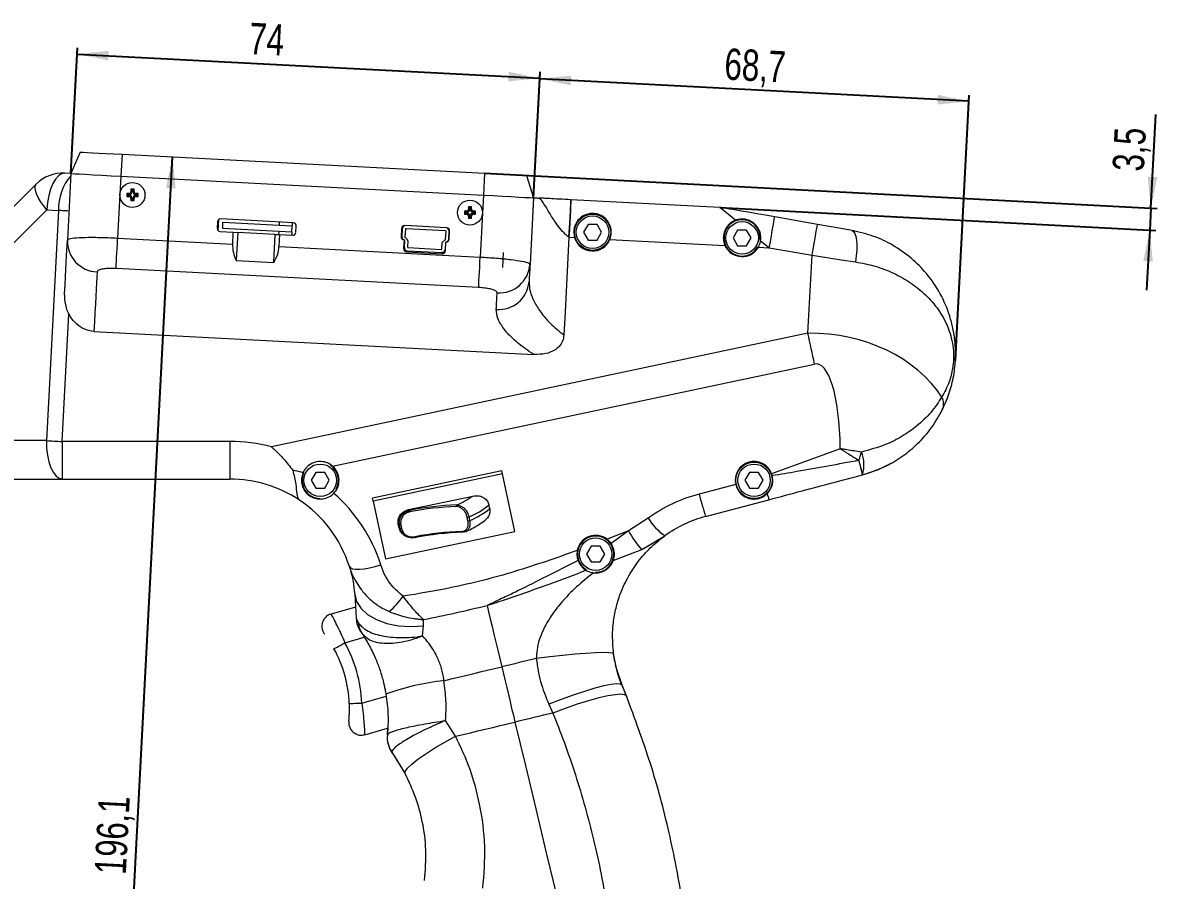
# Model space of a CAD drawing. Header units: millimetres. Extents: x 19 to 674, y 27 to 673.
# Drawn here: x 160.2 to 341.5, y 536.5 to 673.5 of the extents above; entities that cross this region are included whole.
import ezdxf

# ---------------------------------------------------------------- set-up
doc = ezdxf.new("R2010")
doc.units = ezdxf.units.MM
doc.layers.add('FORMAT', color=7, linetype='Continuous')
doc.styles.add('SLDTEXTSTYLE0', font='TXT', dxfattribs={"width": 0.75})
doc.dimstyles.new('SLDDIMSTYLE0', dxfattribs={"dimtxt": 5, "dimasz": 5, "dimexe": 0, "dimexo": 0.0625, "dimgap": 1.25, "dimtad": 2, "dimdec": 1, "dimrnd": 1e-09, "dimzin": 12, "dimdsep": 46, "dimtxsty": 'SLDTEXTSTYLE0', "dimsah": 1, "dimcen": 0.09, "dimadec": 0, "dimazin": 3, "dimtfac": 1, "dimtdec": 1, "dimtofl": 0, "dimtmove": 0, "dimatfit": 3, "dimfxl": 0, "dimfrac": 2, "dimtolj": 1, "dimtzin": 12, "dimarcsym": 0})
doc.dimstyles.new('SLDDIMSTYLE1', dxfattribs={"dimtxt": 5, "dimasz": 5, "dimexe": 0, "dimexo": 0.0625, "dimgap": 1.25, "dimtad": 2, "dimdec": 1, "dimrnd": 1e-09, "dimzin": 12, "dimdsep": 46, "dimtxsty": 'SLDTEXTSTYLE0', "dimsah": 1, "dimcen": 0.09, "dimadec": 0, "dimazin": 3, "dimtfac": 1, "dimtdec": 1, "dimtmove": 0, "dimatfit": 0, "dimfxl": 0, "dimfrac": 2, "dimtolj": 1, "dimtzin": 12, "dimarcsym": 0})

# ---------------------------------------------------------------- blocks, each defined once
blk = doc.blocks.new('_D')
at = {"layer": 'FORMAT', "transparency": 16777216}
for p, q in [((241.82, 645.51), (242.87, 665.51)), ((311.4, 660.92), (242.82, 664.51)), ((309.4, 622.78), (311.45, 661.91))]:
    blk.add_line(p, q, dxfattribs=at)
for points in [[(242.82, 664.51), (247.77, 663.48), (247.85, 665.02)], [(311.4, 660.92), (306.45, 661.95), (306.37, 660.41)]]:
    blk.add_solid(points, dxfattribs=at)
at = {"layer": 'FORMAT', "transparency": 16777216, "insert": (272.49, 669.41), "char_height": 5, "attachment_point": 1, "rotation": 357, "style": 'SLDTEXTSTYLE0'}
blk.add_mtext('68,7', dxfattribs=at)
blk = doc.blocks.new('_D_1')
at = {"layer": 'FORMAT', "transparency": 16777216}
for p, q in [((173.89, 456.22), (184.15, 652.04)), ((228.7, 453.35), (172.89, 456.27))]:
    blk.add_line(p, q, dxfattribs=at)
for points in [[(184.15, 652.04), (183.12, 647.08), (184.66, 647)], [(173.89, 456.22), (174.92, 461.17), (173.38, 461.25)]]:
    blk.add_solid(points, dxfattribs=at)
at = {"layer": 'FORMAT', "transparency": 16777216, "insert": (171.7, 537.54), "char_height": 5, "attachment_point": 1, "rotation": 87, "style": 'SLDTEXTSTYLE0'}
blk.add_mtext('196,1', dxfattribs=at)
blk = doc.blocks.new('_D_2')
at = {"layer": 'FORMAT', "transparency": 16777216}
for p, q in [((167.92, 649.38), (168.98, 669.48)), ((168.92, 668.48), (242.82, 664.61)), ((241.82, 645.51), (242.88, 665.61))]:
    blk.add_line(p, q, dxfattribs=at)
for points in [[(168.92, 668.48), (173.88, 667.45), (173.96, 668.99)], [(242.82, 664.61), (237.87, 665.64), (237.79, 664.1)]]:
    blk.add_solid(points, dxfattribs=at)
at = {"layer": 'FORMAT', "transparency": 16777216, "insert": (196.55, 673.49), "char_height": 5, "attachment_point": 1, "rotation": 357, "style": 'SLDTEXTSTYLE0'}
blk.add_mtext('74', dxfattribs=at)
blk = doc.blocks.new('_D_6')
at = {"layer": 'FORMAT', "transparency": 16777216}
for p, q in [((340.46, 643.84), (341.24, 658.79)), ((234.02, 649.42), (341.46, 643.79)), ((271.62, 643.95), (341.27, 640.3)), ((340.46, 643.84), (340.28, 640.35)), ((340.28, 640.35), (339.77, 630.75))]:
    blk.add_line(p, q, dxfattribs=at)
for points in [[(340.46, 643.84), (341.49, 648.8), (339.95, 648.88)], [(340.28, 640.35), (339.25, 635.4), (340.78, 635.32)]]:
    blk.add_solid(points, dxfattribs=at)
at = {"layer": 'FORMAT', "transparency": 16777216, "insert": (334.32, 649.9), "char_height": 5, "attachment_point": 1, "rotation": 87, "style": 'SLDTEXTSTYLE0'}
blk.add_mtext('3,5', dxfattribs=at)

msp = doc.modelspace()

# ---------------------------------------------------------------- linework, layer by layer
at = {"color": 7, "linetype": 'Continuous', "lineweight": 15}
for p, q in [((169.38, 652.81), (167.92, 649.38)), ((176.1, 652.46), (175.91, 648.96)), ((176.1, 652.46), (234.02, 649.42)), ((167.92, 649.38), (166.93, 649.43)), ((167.92, 649.38), (167.37, 638.76)), ((175.91, 648.96), (175.76, 646.07)), ((175.91, 648.96), (233.83, 645.93)), ((234.02, 649.42), (233.83, 645.93)), ((240.73, 649.07), (241.82, 645.51)), ((162.37, 647.68), (151.01, 636.33)), ((175.76, 646.07), (175.39, 639.08)), ((177.05, 646.02), (176.86, 646.21)), ((176.86, 646.21), (176.86, 645.71)), ((177.21, 646.21), (176.86, 646.21)), ((177.05, 645.9), (176.86, 645.71)), ((176.86, 645.71), (177.21, 645.71)), ((177.05, 646.02), (177.05, 645.9)), ((177.21, 646.02), (177.05, 646.02)), ((177.05, 645.9), (177.21, 645.9)), ((177.21, 646.02), (177.21, 646.21)), ((177.21, 645.9), (177.21, 645.71)), ((177.7, 646.67), (177.51, 646.86)), ((177.51, 646.86), (177.51, 646.51)), ((178.01, 646.86), (177.51, 646.86)), ((177.7, 646.51), (177.51, 646.51)), ((177.51, 645.41), (177.51, 645.06)), ((177.7, 645.41), (177.51, 645.41)), ((177.7, 646.67), (177.7, 646.51)), ((177.82, 646.67), (177.7, 646.67)), ((177.7, 645.41), (177.7, 645.25)), ((177.82, 646.67), (178.01, 646.86)), ((177.82, 646.51), (177.82, 646.67)), ((177.82, 646.51), (178.01, 646.51)), ((177.82, 645.41), (178.01, 645.41)), ((177.82, 645.25), (177.82, 645.41)), ((178.01, 646.51), (178.01, 646.86)), ((178.01, 645.06), (178.01, 645.41)), ((178.31, 646.02), (178.31, 646.21)), ((178.66, 646.21), (178.31, 646.21)), ((178.47, 646.02), (178.31, 646.02)), ((178.31, 645.9), (178.31, 645.71)), ((178.31, 645.9), (178.47, 645.9)), ((178.31, 645.71), (178.66, 645.71)), ((178.47, 646.02), (178.66, 646.21)), ((178.47, 645.9), (178.47, 646.02)), ((178.47, 645.9), (178.66, 645.71)), ((178.66, 645.71), (178.66, 646.21)), ((233.83, 645.93), (233.68, 643.03)), ((241.82, 645.51), (241.27, 634.89)), ((157.53, 637.03), (164.08, 643.57)), ((164.08, 643.57), (165.94, 643.48)), ((177.7, 645.25), (177.51, 645.06)), ((177.51, 645.06), (178.01, 645.06)), ((177.7, 645.25), (177.82, 645.25)), ((177.82, 645.25), (178.01, 645.06)), ((231.93, 644.04), (231.43, 644.04)), ((231.43, 644.04), (231.43, 643.69)), ((231.63, 643.84), (231.43, 644.04)), ((231.63, 643.69), (231.43, 643.69)), ((231.63, 643.84), (231.63, 643.69)), ((231.74, 643.84), (231.63, 643.84)), ((231.74, 643.84), (231.93, 644.04)), ((231.74, 643.69), (231.74, 643.84)), ((231.74, 643.69), (231.93, 643.69)), ((231.93, 643.69), (231.93, 644.04)), ((271.62, 643.95), (247.81, 645.19)), ((165.94, 643.48), (164.02, 606.71)), ((191.49, 641.97), (191.41, 640.31)), ((203.46, 641.51), (191.88, 642.12)), ((230.98, 643.19), (230.78, 643.39)), ((230.78, 643.39), (230.78, 642.89)), ((231.13, 643.39), (230.78, 643.39)), ((230.98, 643.08), (230.78, 642.89)), ((230.78, 642.89), (231.13, 642.89)), ((230.98, 643.19), (230.98, 643.08)), ((231.13, 643.19), (230.98, 643.19)), ((230.98, 643.08), (231.13, 643.08)), ((231.13, 643.19), (231.13, 643.39)), ((231.13, 643.08), (231.13, 642.89)), ((231.63, 642.59), (231.43, 642.59)), ((231.43, 642.59), (231.43, 642.24)), ((231.63, 642.43), (231.43, 642.24)), ((231.43, 642.24), (231.93, 642.24)), ((231.63, 642.59), (231.63, 642.43)), ((231.63, 642.43), (231.74, 642.43)), ((231.74, 642.59), (231.93, 642.59)), ((231.74, 642.43), (231.74, 642.59)), ((231.74, 642.43), (231.93, 642.24)), ((231.93, 642.24), (231.93, 642.59)), ((232.58, 643.39), (232.23, 643.39)), ((232.23, 643.19), (232.23, 643.39)), ((232.39, 643.19), (232.23, 643.19)), ((232.23, 643.08), (232.23, 642.89)), ((232.23, 643.08), (232.39, 643.08)), ((232.23, 642.89), (232.58, 642.89)), ((232.39, 643.19), (232.58, 643.39)), ((232.39, 643.08), (232.39, 643.19)), ((232.39, 643.08), (232.58, 642.89)), ((232.58, 642.89), (232.58, 643.39)), ((233.68, 643.03), (233.32, 636.04)), ((287.2, 641.25), (280.37, 642.45)), ((191.35, 641.64), (191.3, 640.65)), ((191.77, 640.12), (193.87, 640.01)), ((192.17, 640.59), (192.22, 641.59)), ((201.13, 640.12), (192.17, 640.59)), ((192.22, 641.59), (201.18, 641.12)), ((193.77, 638.11), (193.87, 640.01)), ((193.87, 640.01), (194.57, 639.97)), ((194.57, 639.97), (194.33, 635.53)), ((200.56, 639.66), (194.57, 639.97)), ((201.13, 640.12), (201.11, 639.63)), ((203.21, 640.01), (201.13, 640.12)), ((201.21, 641.63), (201.18, 641.12)), ((201.18, 641.12), (203.26, 641.01)), ((203.21, 640.01), (203.18, 639.52)), ((203.21, 640.01), (203.26, 641.01)), ((203.29, 641.52), (203.26, 641.01)), ((203.88, 639.99), (203.93, 640.99)), ((220.74, 640.61), (220.67, 639.31)), ((220.74, 640.61), (220.86, 640.6)), ((220.86, 640.6), (220.79, 639.3)), ((227.95, 640.73), (221.26, 641.08)), ((221.36, 640.47), (221.29, 639.26)), ((227.88, 640.73), (221.39, 641.07)), ((227.75, 640.24), (221.46, 640.57)), ((227.78, 638.92), (227.85, 640.13)), ((228.28, 638.91), (228.35, 640.21)), ((228.43, 640.2), (228.35, 640.21)), ((228.36, 638.9), (228.43, 640.2)), ((250.54, 641.26), (249.81, 640.01)), ((249.81, 640.01), (250.54, 638.76)), ((251.98, 641.26), (250.54, 641.26)), ((252.7, 640.01), (251.98, 641.26)), ((251.98, 638.76), (252.7, 640.01)), ((274.44, 640.35), (273.71, 639.1)), ((275.88, 640.35), (274.44, 640.35)), ((276.6, 639.1), (275.88, 640.35)), ((175.39, 639.08), (193.77, 638.11)), ((200.33, 635.22), (200.56, 639.66)), ((200.56, 639.66), (201.26, 639.62)), ((201.26, 639.62), (201.16, 637.73)), ((201.26, 639.62), (203.36, 639.51)), ((220.75, 639), (220.78, 639)), ((220.79, 639.3), (220.78, 638.97)), ((221.14, 638.78), (221.07, 637.38)), ((221.2, 637.58), (221.27, 638.78)), ((221.32, 639.19), (221.74, 638.72)), ((221.76, 638.65), (221.71, 637.65)), ((227.2, 637.36), (227.25, 638.36)), ((227.29, 638.43), (227.75, 638.85)), ((227.76, 638.44), (227.7, 637.24)), ((227.76, 637.03), (227.83, 638.43)), ((228.27, 638.65), (228.28, 638.91)), ((247.5, 639.2), (246.87, 627.22)), ((247.5, 639.2), (248.38, 639.16)), ((250.54, 638.76), (251.98, 638.76)), ((254.03, 638.86), (272.41, 637.9)), ((273.71, 639.1), (274.44, 637.85)), ((275.88, 637.85), (276.6, 639.1)), ((201.16, 637.73), (233.32, 636.04)), ((221.15, 637.08), (221.68, 637.05)), ((221.54, 636.86), (227.23, 636.56)), ((221.68, 637.05), (227.17, 636.76)), ((221.8, 637.55), (227.1, 637.27)), ((227.64, 636.74), (227.17, 636.76)), ((236.91, 634.35), (237.03, 636.75)), ((274.44, 637.85), (275.88, 637.85)), ((277.76, 637.62), (279.5, 637.53)), ((279.5, 637.53), (286.33, 636.32)), ((285.68, 623.88), (286.33, 636.32)), ((194.33, 635.48), (194.33, 635.45)), ((200.32, 635.13), (194.33, 635.45)), ((200.32, 635.13), (200.32, 635.17)), ((233.06, 631.17), (175.14, 634.21)), ((246.87, 627.22), (246.68, 623.6)), ((171.61, 624.15), (241.9, 620.47)), ((285.68, 623.88), (199.95, 605.72)), ((209.74, 602.63), (286.72, 618.94)), ((164.02, 606.71), (152.73, 606.71)), ((166.55, 606.57), (166.55, 600.57)), ((193.33, 606.57), (166.55, 606.57)), ((193.33, 606.57), (193.33, 600.57)), ((290.84, 605.42), (279.87, 601.42)), ((236.78, 601.88), (216.13, 597.5)), ((236.88, 601.38), (236.78, 601.88)), ((293.83, 603.56), (293.82, 603.56)), ((155.26, 600.57), (166.55, 600.57)), ((166.55, 600.57), (193.33, 600.57)), ((204.95, 601.61), (205.03, 601.63)), ((207.04, 601.62), (206.31, 600.37)), ((206.31, 600.37), (207.04, 599.12)), ((208.48, 601.62), (207.04, 601.62)), ((209.2, 600.37), (208.48, 601.62)), ((208.48, 599.12), (209.2, 600.37)), ((236.88, 601.38), (216.24, 597.01)), ((238.83, 592.2), (236.88, 601.38)), ((276.34, 601.62), (275.61, 600.37)), ((275.61, 600.37), (276.34, 599.12)), ((277.78, 601.62), (276.34, 601.62)), ((278.5, 600.37), (277.78, 601.62)), ((277.78, 599.12), (278.5, 600.37)), ((279.97, 601.11), (279.87, 601.42)), ((294.4, 601.25), (294.41, 601.25)), ((207.04, 599.12), (208.48, 599.12)), ((274.13, 599.72), (268.29, 598.17)), ((276.34, 599.12), (277.78, 599.12)), ((216.24, 597.01), (216.13, 597.5)), ((216.24, 597.01), (218.18, 587.83)), ((221.84, 595.68), (232.13, 597.85)), ((234.83, 595.86), (234.71, 596.42)), ((269.32, 594.57), (279.45, 597.27)), ((220.35, 592.79), (220.23, 593.36)), ((220.54, 592.66), (220.42, 593.23)), ((220.63, 593.24), (220.75, 592.67)), ((231.36, 593.89), (231.24, 594.46)), ((231.5, 594.51), (231.62, 593.94)), ((260.17, 594.34), (256.99, 592.28)), ((218.18, 587.83), (238.83, 592.2)), ((221.04, 591.7), (221.45, 591.45)), ((256.99, 592.28), (253.6, 590.94)), ((256.99, 592.28), (254.23, 590.27)), ((259.11, 589.3), (262.82, 591.51)), ((251.04, 589.82), (250.31, 588.57)), ((252.48, 589.82), (251.04, 589.82)), ((253.2, 588.57), (252.48, 589.82)), ((254.58, 587.56), (259.11, 589.3)), ((250.31, 588.57), (251.04, 587.32)), ((251.04, 587.32), (252.48, 587.32)), ((252.48, 587.32), (253.2, 588.57)), ((213.27, 582.2), (213.51, 578.32)), ((213.4, 580.08), (209.48, 578.98)), ((224.11, 575.51), (224.24, 577.09)), ((224.24, 577.09), (224.25, 578.11)), ((256.68, 565.87), (255.97, 567.61)), ((256.77, 565.64), (255.97, 567.61)), ((244.28, 564.58), (244.92, 563.18)), ((229.39, 559.46), (227.79, 561.99)), ((214.87, 559.72), (218.51, 560.74)), ((218.48, 559.66), (218.48, 559.63)), ((219.19, 557), (219.2, 556.92)), ((219.2, 556.92), (221.32, 553.46))]:
    msp.add_line(p, q, dxfattribs=at)
at = {"color": 8, "linetype": 'Continuous', "lineweight": 15}
for p, q in [((166.55, 606.57), (167.61, 626.93)), ((211.71, 574.41), (214.8, 575.28)), ((214.4, 564.78), (218.31, 565.87))]:
    msp.add_line(p, q, dxfattribs=at)
at = {"color": 7, "linetype": 'Continuous', "lineweight": 15, "flags": 128}
for points in [[(169.38, 652.81), (169.51, 652.8), (169.89, 652.78), (170.51, 652.75), (171.35, 652.71), (172.36, 652.65), (173.53, 652.59), (174.79, 652.53), (176.1, 652.46)], [(166.93, 649.43), (166.43, 649.34), (165.93, 649.03), (165.47, 648.5), (165.04, 647.77), (164.68, 646.88), (164.39, 645.86), (164.19, 644.74), (164.08, 643.57)], [(167.92, 649.38), (168.08, 649.37), (168.53, 649.35), (169.27, 649.31), (170.26, 649.26), (171.47, 649.2), (172.86, 649.12), (174.35, 649.04), (175.91, 648.96)], [(167.92, 649.38), (168.08, 649.37), (168.53, 649.35), (169.27, 649.31), (170.26, 649.26), (171.47, 649.2), (172.86, 649.12), (174.35, 649.04), (175.91, 648.96)], [(234.02, 649.42), (235.33, 649.35), (236.59, 649.29), (237.75, 649.23), (238.77, 649.17), (239.6, 649.13), (240.22, 649.1), (240.6, 649.08), (240.73, 649.07)], [(164.08, 643.57), (163.54, 644.26), (163.08, 644.93), (162.71, 645.56), (162.43, 646.14), (162.26, 646.65), (162.19, 647.09), (162.22, 647.44), (162.37, 647.68)], [(233.83, 645.93), (235.39, 645.85), (236.89, 645.77), (238.27, 645.69), (239.48, 645.63), (240.48, 645.58), (241.21, 645.54), (241.67, 645.52), (241.82, 645.51)], [(233.83, 645.93), (235.39, 645.85), (236.89, 645.77), (238.27, 645.69), (239.48, 645.63), (240.48, 645.58), (241.21, 645.54), (241.67, 645.52), (241.82, 645.51)], [(241.82, 645.51), (241.84, 645.51), (241.88, 645.51), (241.95, 645.5), (242.04, 645.5), (242.16, 645.49), (242.31, 645.48), (242.49, 645.47), (242.69, 645.46)], [(247.5, 639.2), (247.62, 641.5), (247.72, 643.44), (247.79, 644.74), (247.81, 645.19)], [(247.81, 645.19), (247.81, 645.08), (247.79, 644.74), (247.76, 644.18), (247.72, 643.44), (247.67, 642.53), (247.62, 641.5), (247.56, 640.37), (247.5, 639.2)], [(271.74, 643.9), (272.16, 643.55), (272.98, 642.88), (274.14, 641.93)], [(280.37, 642.45), (278.91, 642.71), (277.5, 642.95), (276.19, 643.19), (275.01, 643.39), (274.01, 643.57), (273.21, 643.71), (272.65, 643.81), (272.35, 643.86)], [(167.61, 643.39), (167.39, 643.4), (167.18, 643.41), (166.97, 643.42), (166.76, 643.43), (166.55, 643.45), (166.34, 643.46), (166.14, 643.47), (165.94, 643.48)], [(279.5, 637.53), (279.67, 638.49), (279.83, 639.41), (279.98, 640.26), (280.11, 641.01), (280.22, 641.62), (280.3, 642.08), (280.35, 642.36), (280.37, 642.45)], [(286.33, 636.32), (286.5, 637.28), (286.66, 638.21), (286.81, 639.06), (286.94, 639.8), (287.05, 640.42), (287.13, 640.87), (287.18, 641.15), (287.2, 641.25)], [(292.73, 640.27), (290.91, 640.59), (289.06, 640.92), (287.2, 641.25)], [(292.73, 640.27), (292.97, 640.13), (293.18, 639.82), (293.33, 639.34), (293.43, 638.72), (293.48, 637.97), (293.46, 637.13), (293.39, 636.22), (293.25, 635.27)], [(166.92, 630.24), (166.99, 631.6), (167.06, 632.88), (167.12, 634.08), (167.18, 635.19), (167.23, 636.21), (167.28, 637.15), (167.33, 638), (167.37, 638.76)], [(175.14, 634.21), (175.15, 634.46), (175.17, 634.84), (175.2, 635.35), (175.23, 635.96), (175.27, 636.66), (175.31, 637.42), (175.35, 638.24), (175.39, 639.08)], [(278.12, 638.65), (278.58, 638.28), (279.04, 637.9), (279.5, 637.53)], [(286.33, 636.32), (288.67, 635.97), (290.98, 635.62), (293.25, 635.27)], [(194.33, 635.53), (194.33, 635.52), (194.33, 635.52), (194.33, 635.51), (194.33, 635.5), (194.33, 635.5), (194.33, 635.49), (194.33, 635.49), (194.33, 635.48)], [(200.32, 635.17), (200.32, 635.17), (200.32, 635.18), (200.33, 635.18), (200.33, 635.19), (200.33, 635.2), (200.33, 635.2), (200.33, 635.21), (200.33, 635.22)], [(233.06, 631.17), (233.07, 631.42), (233.09, 631.81), (233.12, 632.31), (233.15, 632.92), (233.19, 633.62), (233.23, 634.39), (233.27, 635.2), (233.32, 636.04)], [(241.27, 634.89), (241.25, 634.59), (241.23, 634.27), (241.22, 633.94), (241.2, 633.6), (241.18, 633.24), (241.16, 632.87), (241.14, 632.48), (241.12, 632.07)], [(172.11, 633.67), (172.06, 632.85), (172.02, 631.92), (171.96, 630.89), (171.9, 629.74), (171.84, 628.5), (171.77, 627.15), (171.69, 625.7), (171.61, 624.15)], [(235.88, 627.67), (235.9, 628.05), (235.92, 628.42), (235.94, 628.77), (235.96, 629.11), (235.97, 629.43), (235.99, 629.74), (236, 630.04), (236.02, 630.32)], [(286.72, 618.94), (286.6, 619.55), (286.47, 620.16), (286.34, 620.77), (286.2, 621.39), (286.07, 622.01), (285.94, 622.63), (285.81, 623.26), (285.68, 623.88)], [(306.84, 611.04), (307.95, 613.47), (308.57, 615.38)], [(164.02, 606.71), (164.32, 606.69), (164.62, 606.67), (164.93, 606.66), (165.25, 606.64), (165.57, 606.62), (165.9, 606.61), (166.22, 606.59), (166.55, 606.57)], [(164.02, 606.71), (164.05, 605.52), (164.19, 604.37), (164.42, 603.31), (164.74, 602.38), (165.12, 601.61), (165.57, 601.04), (166.05, 600.69), (166.55, 600.57)], [(294.4, 601.25), (296.96, 602.12), (298.95, 603.08)], [(222.93, 591.35), (222.93, 591.31), (222.94, 591.28), (222.95, 591.25), (222.96, 591.23), (222.96, 591.21), (222.97, 591.2), (222.97, 591.2), (222.97, 591.21)], [(230.48, 592.07), (230.46, 592.06), (230.43, 592.06), (230.41, 592.06), (230.39, 592.08), (230.37, 592.1), (230.35, 592.13), (230.34, 592.16), (230.33, 592.19)], [(212.41, 586.58), (212.57, 586.38), (212.9, 586.24), (213.39, 586.17), (214.03, 586.17), (214.78, 586.24), (215.62, 586.38), (216.52, 586.59), (217.44, 586.85)], [(213.27, 582.2), (213.57, 581.01), (214.27, 579.91), (215.33, 578.93), (216.72, 578.12), (218.38, 577.51), (220.24, 577.13), (222.22, 576.99), (224.24, 577.09)], [(234.4, 580.37), (234.65, 579.33), (234.92, 578.22), (235.2, 577.03), (235.5, 575.8), (235.81, 574.52), (236.12, 573.22), (236.44, 571.89), (236.75, 570.56)], [(209.96, 573.45), (209.99, 573.47), (210.09, 573.53), (210.25, 573.61), (210.47, 573.73), (210.74, 573.88), (211.04, 574.05), (211.37, 574.23), (211.71, 574.41)], [(254.63, 572.63), (254.43, 572.75), (253.86, 572.82), (252.95, 572.84), (251.73, 572.8), (250.21, 572.71), (248.46, 572.57), (246.52, 572.38), (244.44, 572.15), (242.28, 571.89)], [(242.28, 571.89), (241.59, 571.72), (240.9, 571.56), (240.21, 571.39), (239.52, 571.23), (238.83, 571.06), (238.14, 570.9), (237.45, 570.73), (236.75, 570.56)], [(255.97, 567.61), (255.08, 570.3), (254.62, 572.68)], [(227.53, 568.35), (228.68, 568.63), (229.83, 568.91), (230.99, 569.18), (232.14, 569.46), (233.29, 569.74), (234.45, 570.01), (235.6, 570.29), (236.75, 570.56)], [(236.75, 570.56), (237.02, 569.46), (237.29, 568.35), (237.55, 567.24), (237.81, 566.14), (238.08, 565.04), (238.34, 563.93), (238.61, 562.83), (238.87, 561.74)], [(255.97, 567.61), (255.7, 567.8), (255.11, 567.84), (254.22, 567.74), (253.04, 567.51), (251.61, 567.14), (249.98, 566.64), (248.18, 566.04), (246.26, 565.35), (244.28, 564.58)], [(256.68, 565.87), (256.4, 566.09), (255.8, 566.17), (254.9, 566.11), (253.71, 565.92), (252.28, 565.59), (250.63, 565.14), (248.83, 564.58), (246.9, 563.92), (244.92, 563.18)], [(212.41, 564.7), (212.44, 564.7), (212.56, 564.7), (212.74, 564.71), (212.99, 564.72), (213.29, 564.74), (213.64, 564.75), (214.01, 564.77), (214.4, 564.78)], [(244.92, 563.18), (244.16, 563), (243.41, 562.82), (242.65, 562.64), (241.89, 562.46), (241.14, 562.28), (240.38, 562.1), (239.63, 561.92), (238.87, 561.74)], [(229.39, 559.46), (230.57, 559.75), (231.76, 560.03), (232.94, 560.32), (234.13, 560.6), (235.31, 560.88), (236.5, 561.17), (237.68, 561.45), (238.87, 561.74)], [(238.87, 561.74), (240.53, 554.81), (242.2, 547.85), (243.87, 540.86), (245.54, 533.87), (247.22, 526.89), (248.89, 519.91), (250.55, 512.97), (252.21, 506.06)], [(221.32, 553.46), (221.34, 553.83), (221.71, 554.35), (222.39, 555.02), (223.37, 555.8), (224.62, 556.67), (226.07, 557.6), (227.68, 558.54), (229.39, 559.46)]]:
    msp.add_lwpolyline(points, dxfattribs=at)
at = {"color": 7, "linetype": 'Continuous', "lineweight": 15}
for centre, radius in [((177.76, 645.96), 2), ((231.68, 643.14), 2), ((251.26, 640.01), 2.9), ((251.26, 640.01), 2.6), ((275.16, 639.1), 2.6), ((207.76, 600.37), 2.6), ((277.06, 600.37), 2.9), ((277.06, 600.37), 2.6), ((251.76, 588.57), 2.6)]:
    msp.add_circle(centre, radius, dxfattribs=at)
for centre, radius, start, end in [((166.61, 643.44), 6, 87, 135), ((174, 643.75), 8.06, 139.1106, 181.9099), ((177.21, 646.51), 0.491, 270, 0), ((177.21, 646.51), 0.3, 270, 0), ((177.21, 645.41), 0.491, 0, 90), ((177.21, 645.41), 0.3, 0, 90), ((178.31, 646.51), 0.491, 180, 270), ((178.31, 645.41), 0.491, 90, 180), ((178.31, 646.51), 0.3, 180, 270), ((178.31, 645.41), 0.3, 90, 180), ((231.13, 643.69), 0.3, 270, 0), ((231.13, 643.69), 0.491, 270, 0), ((232.23, 643.69), 0.491, 180, 270), ((232.23, 643.69), 0.3, 180, 270), ((271.3, 637.96), 6, 80, 87), ((271.91, 641.39), 2.51, 80.0415, 93.9582), ((191.85, 641.62), 0.5, 87, 177), ((231.13, 642.59), 0.491, 0, 90), ((231.13, 642.59), 0.3, 0, 90), ((232.23, 642.59), 0.491, 90, 180), ((232.23, 642.59), 0.3, 90, 180), ((275.16, 639.1), 2.9, 352.9153, 270), ((191.8, 640.62), 0.5, 177, 267), ((203.38, 640.01), 0.5, 267, 357), ((203.43, 641.01), 0.5, 357, 87), ((221.24, 640.58), 0.5, 87, 177), ((221.36, 640.57), 0.5, 87, 177), ((221.46, 640.47), 0.1, 87, 177), ((227.75, 640.14), 0.1, 357, 87), ((227.85, 640.23), 0.5, 357, 87), ((227.93, 640.23), 0.5, 357, 87), ((172.28, 638.59), 4.92, 177.9794, 267.947), ((198.76, 637.85), 5, 177, 207.6834), ((221.17, 639.28), 0.5, 177, 267), ((221.29, 639.27), 0.5, 177, 267), ((221.39, 639.25), 0.1, 177, 222), ((221.66, 638.65), 0.1, 357, 42), ((227.35, 638.36), 0.1, 132, 177), ((227.68, 638.92), 0.1, 312, 357), ((227.78, 638.93), 0.5, 267, 357), ((227.86, 638.93), 0.5, 267, 357), ((251.26, 640.01), 3, 196.4712, 337.5288), ((196.17, 637.99), 5, 326.3166, 357), ((221.57, 637.36), 0.5, 177, 267), ((221.7, 637.55), 0.5, 177, 267), ((221.81, 637.65), 0.1, 177, 267), ((227.1, 637.37), 0.1, 267, 357), ((227.2, 637.26), 0.5, 267, 357), ((227.26, 637.06), 0.5, 267, 357), ((275.16, 639.1), 3, 203.7086, 330.2914), ((275.16, 639.1), 2.9, 270, 330.9279), ((236.36, 635.23), 4.92, 266.0529, 356.0207), ((236.29, 632.5), 4.84, 265.1044, 354.9699), ((305.07, 612.56), 2.28, 336.9617, 29.0763), ((193.33, 580.57), 26, 75.2422, 90), ((279.01, 608.75), 15.7, 340.7134, 345.7412), ((289.03, 602.8), 5.6, 343.9215, 21.8335), ((207.76, 600.37), 2.9, 331.2479, 55.8924), ((207.76, 600.37), 3, 315.7873, 48.6933), ((277.06, 600.37), 3, 20.4352, 192.5232), ((245.26, 590.22), 50.36, 12.6432, 15.3568), ((242.91, 589.56), 52.81, 12.7865, 15.3736), ((193.33, 580.57), 20, 56.2819, 90), ((207.76, 600.37), 2.9, 155.2166, 270), ((193.59, 579.34), 25, 62.8265, 62.9908), ((207.76, 600.37), 3, 155.2337, 156.3028), ((193.59, 579.34), 25, 17.4819, 49.2636), ((288.17, 600.49), 9.29, 194.0869, 200.283), ((193.33, 580.57), 20, 17.4819, 56.2819), ((230.97, 550.86), 45.59, 91.7736, 101.2808), ((229.72, 596.24), 0.248, 132.6099, 196.7344), ((224.25, 608.98), 13.63, 292.9141, 305.3144), ((226.27, 606.94), 13.49, 292.8484, 308.7657), ((274.72, 574.01), 25, 104.896, 125.5986), ((329.21, 613.56), 62.83, 194.18, 197.5911), ((223.11, 597.72), 2.4, 238.2125, 243.7564), ((223.48, 595.65), 1.43, 183.623, 193.4122), ((230.88, 551.24), 44.95, 91.7736, 101.2809), ((226.39, 606.37), 13.49, 292.8485, 308.7654), ((274.46, 575.25), 20, 104.896, 125.5986), ((221.57, 595.16), 2.25, 233.5402, 239.3382), ((221.69, 594.6), 2.25, 233.5385, 239.3378), ((220.52, 593.6), 0.379, 255.756, 287.6278), ((231.24, 595.13), 0.676, 269.9518, 293.1683), ((231.36, 594.56), 0.676, 269.9518, 293.1685), ((267.77, 598.8), 8.82, 210.4074, 235.7926), ((220.64, 593.03), 0.379, 255.7554, 287.6287), ((231.72, 547.27), 44.95, 91.7736, 101.2808), ((231.89, 546.5), 45.59, 91.7736, 101.2809), ((251.76, 588.57), 3, 52.2093, 169.1378), ((251.76, 588.57), 2.9, 270, 240.1809), ((273.39, 601.69), 18.91, 209.8476, 220.9387), ((208.66, 590.79), 15.25, 311.6073, 324.0172), ((217.5, 578.49), 4, 182.4337, 214.4772), ((216.97, 577.65), 3.09, 182.198, 213.4655), ((192.42, 563.83), 20, 2.4797, 28.7528), ((192.42, 563.83), 22, 2.4797, 28.7528), ((231.86, 528.61), 39.98, 96.2222, 109.9014), ((193.6, 562.07), 25, 354.3983, 356.9753), ((222.4, 559.29), 3.94, 174.5041, 215.4136), ((222.46, 559.24), 4, 174.3983, 215.5129), ((195.6, 540.07), 29, 24.2539, 35.5129)]:
    msp.add_arc(centre, radius, start, end, dxfattribs=at)
for centre, major_axis, ratio, start_param, end_param in [((271.3, 637.96), (0.31, 5.99), 0.166667, 6.161012, 6.283185), ((284.64, 604.07), (25, 2.23), 0.787392, 0.392587, 1.459114), ((285.69, 599.13), (1.4, 19.83), 0.250868, 5.052563, 6.354984)]:
    msp.add_ellipse(centre, major_axis=major_axis, ratio=ratio, start_param=start_param, end_param=end_param, dxfattribs=at)
for points, knots in [([(247.5, 639.2), (247.44, 639.25), (247.31, 639.33), (247.13, 639.49), (246.35, 640.21), (245.34, 641.53), (244.21, 643.35), (243.46, 644.63), (242.98, 645.31), (242.77, 645.45), (242.71, 645.46), (242.69, 645.46), (242.69, 645.46)], [0, 0, 0, 0, 0.025432, 0.050851, 0.077132, 0.378392, 0.601674, 0.824142, 0.947977, 0.987661, 0.997533, 1, 1, 1, 1]), ([(247.81, 645.19), (247.17, 645.23), (245.81, 645.3), (244.4, 645.37), (243.33, 645.43), (242.92, 645.45), (242.69, 645.46)], [0, 0, 0, 0, 0.235793, 0.494642, 0.728222, 1, 1, 1, 1]), ([(254.03, 638.86), (254.09, 639.03), (254.25, 639.49), (254.29, 640.29), (254.07, 641.19), (253.57, 642.01), (252.84, 642.62), (251.96, 642.97), (251.11, 643.04), (250.24, 642.87), (249.43, 642.45), (248.72, 641.72), (248.33, 640.86), (248.22, 639.95), (248.32, 639.44), (248.38, 639.16)], [0, 0, 0, 0, 0.04506, 0.122561, 0.199973, 0.285368, 0.382288, 0.455054, 0.528282, 0.592291, 0.679994, 0.769251, 0.868839, 0.927649, 1, 1, 1, 1]), ([(274.14, 641.93), (273.92, 641.83), (273.41, 641.6), (272.74, 640.98), (272.26, 640.1), (272.11, 639.11), (272.22, 638.38), (272.37, 638), (272.41, 637.9)], [0, 0, 0, 0, 0.1464678, 0.3457138, 0.5856276, 0.7611565, 0.9385203, 1, 1, 1, 1]), ([(278.12, 638.65), (278.14, 638.98), (278.18, 639.62), (277.86, 640.51), (277.31, 641.26), (276.6, 641.78), (275.82, 642.06), (275.02, 642.14), (274.47, 642.04), (274.18, 641.94), (274.14, 641.93)], [0, 0, 0, 0, 0.149272, 0.297796, 0.466796, 0.62509, 0.738117, 0.851714, 0.980037, 1, 1, 1, 1]), ([(307.17, 611.67), (307.63, 612.74), (308.47, 614.64), (309.1, 617.63), (309.31, 620.29), (309.19, 622.6), (308.86, 624.69), (308.19, 627.24), (306.91, 630.24), (304.81, 633.33), (302.23, 635.94), (299.38, 637.93), (296.19, 639.47), (293.9, 640), (292.73, 640.27)], [0, 0, 0, 0, 0.097463, 0.174081, 0.234424, 0.293905, 0.347389, 0.40192, 0.51174, 0.624954, 0.721211, 0.820166, 0.908535, 1, 1, 1, 1]), ([(167.37, 638.76), (167.46, 638.85), (167.66, 639.02), (169.12, 639.16), (171.23, 639.21), (173.46, 639.17), (174.88, 639.1), (175.39, 639.08)], [0, 0, 0, 0, 0.219988, 0.441829, 0.661376, 0.876252, 1, 1, 1, 1]), ([(277.76, 637.62), (277.89, 637.89), (278.05, 638.23), (278.11, 638.59), (278.12, 638.65)], [0, 0, 0, 0, 0.820855, 1, 1, 1, 1]), ([(233.32, 636.04), (234.2, 635.99), (235.95, 635.88), (238.3, 635.65), (240.09, 635.38), (241.11, 635.11), (241.22, 634.96), (241.27, 634.89)], [0, 0, 0, 0, 0.210022, 0.419029, 0.628425, 0.840913, 1, 1, 1, 1]), ([(293.25, 635.27), (294.32, 635.07), (296.48, 634.65), (299.45, 633.48), (302.17, 631.95), (304.57, 630.01), (306.59, 627.68), (307.82, 625.46), (308.51, 623.48), (308.84, 621.94), (308.98, 620.24), (308.89, 618.99), (308.69, 617.6), (308.21, 615.77), (307.48, 614.44), (307.06, 613.67)], [0, 0, 0, 0, 0.094213, 0.191554, 0.294411, 0.399969, 0.514262, 0.631468, 0.682288, 0.734126, 0.785367, 0.827597, 0.835961, 0.904512, 1, 1, 1, 1]), ([(175.14, 634.21), (174.95, 634.21), (174.42, 634.23), (173.58, 634.21), (172.78, 634.1), (172.23, 633.92), (172.15, 633.76), (172.11, 633.67)], [0, 0, 0, 0, 0.125879, 0.343493, 0.563457, 0.783243, 1, 1, 1, 1]), ([(236.02, 630.32), (236, 630.39), (235.97, 630.53), (235.59, 630.75), (234.92, 630.95), (234.04, 631.1), (233.39, 631.15), (233.06, 631.17)], [0, 0, 0, 0, 0.156726, 0.366722, 0.575637, 0.786513, 1, 1, 1, 1]), ([(241.12, 632.07), (241.14, 631.59), (241.19, 630.6), (241.86, 628.94), (242.95, 627.21), (244.48, 625.38), (245.92, 624.21), (246.68, 623.6)], [0, 0, 0, 0, 0.191881, 0.38906, 0.582406, 0.780304, 1, 1, 1, 1]), ([(171.61, 624.15), (171.11, 624.23), (170.12, 624.39), (168.81, 625.26), (167.76, 626.52), (167, 628.23), (166.95, 629.54), (166.92, 630.24)], [0, 0, 0, 0, 0.176516, 0.352605, 0.539491, 0.753598, 1, 1, 1, 1]), ([(241.9, 620.47), (241.44, 620.77), (240.16, 621.59), (238.44, 623.02), (236.96, 624.67), (236.01, 626.27), (235.92, 627.2), (235.88, 627.67)], [0, 0, 0, 0, 0.124091, 0.341058, 0.5642, 0.778634, 1, 1, 1, 1]), ([(246.68, 623.6), (246.64, 623.26), (246.54, 622.58), (245.98, 621.73), (245.06, 621.01), (243.67, 620.49), (242.53, 620.48), (241.9, 620.47)], [0, 0, 0, 0, 0.159284, 0.319339, 0.466166, 0.70327, 1, 1, 1, 1]), ([(307.06, 613.67), (306.53, 612.86), (305.44, 611.22), (303.25, 609.11), (300.77, 607.36), (297.85, 605.86), (295.53, 605.23), (294.23, 604.88)], [0, 0, 0, 0, 0.205494, 0.416894, 0.59208, 0.771974, 1, 1, 1, 1]), ([(294.41, 601.25), (295.71, 601.68), (298, 602.44), (300.91, 604.23), (303.36, 606.27), (305.54, 608.76), (306.62, 610.69), (307.17, 611.67)], [0, 0, 0, 0, 0.229843, 0.405963, 0.586852, 0.790469, 1, 1, 1, 1]), ([(199.95, 605.72), (199.97, 605.7), (200.01, 605.67), (200.25, 605.46), (200.91, 604.86), (202.06, 603.68), (202.9, 602.59), (203.38, 601.98)], [0, 0, 0, 0, 0.010858, 0.034571, 0.186708, 0.535171, 1, 1, 1, 1]), ([(294.23, 604.88), (293.45, 605), (292.43, 605.14), (291.33, 605.33), (290.99, 605.39), (290.89, 605.41), (290.85, 605.42), (290.84, 605.42)], [0, 0, 0, 0, 0.696879, 0.905378, 0.970494, 0.991685, 1, 1, 1, 1]), ([(290.84, 605.42), (290.85, 605.41), (290.86, 605.41), (290.88, 605.4), (290.9, 605.38), (290.95, 605.35), (291.01, 605.31), (291.12, 605.24), (291.3, 605.12), (291.58, 604.94), (292.05, 604.64), (292.83, 604.16), (293.45, 603.79), (293.83, 603.56)], [0, 0, 0, 0, 0.007082, 0.009556, 0.019551, 0.031883, 0.051999, 0.08482, 0.138386, 0.225904, 0.369212, 0.605254, 1, 1, 1, 1]), ([(203.38, 601.98), (203.55, 601.2), (203.89, 599.74), (203.99, 598.12), (204.18, 597.44), (204.38, 597.25), (204.43, 597.21), (204.43, 597.21)], [0, 0, 0, 0, 0.329266, 0.623076, 0.914868, 0.995075, 1, 1, 1, 1]), ([(204.95, 601.61), (204.93, 601.62), (204.88, 601.63), (204.36, 601.76), (203.84, 601.87), (203.38, 601.98)], [0, 0, 0, 0, 0.02536, 0.108258, 1, 1, 1, 1]), ([(209.74, 602.63), (209.47, 602.82), (208.93, 603.21), (207.93, 603.42), (206.92, 603.31), (206.02, 602.88), (205.38, 602.27), (205.13, 601.81), (205.03, 601.63)], [0, 0, 0, 0, 0.179167, 0.35842, 0.535927, 0.712793, 0.889761, 1, 1, 1, 1]), ([(293.82, 603.56), (290.52, 602.93), (285.92, 602.06), (281.28, 601.32), (279.97, 601.11)], [0, 0, 0, 0, 0.7159772, 1, 1, 1, 1]), ([(205.01, 601.58), (204.91, 601.28), (204.71, 600.68), (204.78, 599.75), (205.08, 598.92), (205.59, 598.25), (206.22, 597.76), (206.95, 597.45), (207.79, 597.33), (208.71, 597.48), (209.44, 597.84), (209.8, 598.18), (209.91, 598.28)], [0, 0, 0, 0, 0.110711, 0.220642, 0.35229, 0.457339, 0.539196, 0.621251, 0.723131, 0.827417, 0.951281, 1, 1, 1, 1]), ([(279.16, 598.23), (279.42, 598.55), (279.88, 599.13), (280.11, 600.17), (280.01, 600.83), (279.97, 601.11)], [0, 0, 0, 0, 0.421302, 0.749818, 1, 1, 1, 1]), ([(279.45, 597.27), (281.21, 597.74), (286.2, 599.06), (291.18, 600.39), (294.4, 601.25)], [0, 0, 0, 0, 0.353453, 1, 1, 1, 1]), ([(274.13, 599.72), (274.15, 599.64), (274.24, 599.27), (274.59, 598.58), (275.28, 597.88), (276.11, 597.48), (276.87, 597.36), (277.48, 597.39), (278.01, 597.51), (278.56, 597.75), (278.92, 598.01), (279.13, 598.2), (279.16, 598.23)], [0, 0, 0, 0, 0.0377608, 0.1683419, 0.3420998, 0.5187225, 0.6351145, 0.7186624, 0.7885644, 0.8583037, 0.9793314, 1, 1, 1, 1]), ([(229.55, 596.42), (229.74, 596.4), (230.11, 596.36), (230.65, 596.03), (231.09, 595.54), (231.38, 595), (231.47, 594.65), (231.5, 594.51)], [0, 0, 0, 0, 0.2167211, 0.4340427, 0.6479774, 0.860538, 1, 1, 1, 1]), ([(232.13, 597.85), (232.4, 597.89), (232.96, 597.95), (233.75, 597.71), (234.34, 597.25), (234.62, 596.77), (234.69, 596.49), (234.71, 596.42)], [0, 0, 0, 0, 0.250134, 0.501068, 0.729441, 0.933345, 1, 1, 1, 1]), ([(220.23, 593.36), (220.21, 593.57), (220.16, 594), (220.38, 594.62), (220.78, 595.16), (221.3, 595.52), (221.68, 595.63), (221.84, 595.68)], [0, 0, 0, 0, 0.207626, 0.415182, 0.62473, 0.83912, 1, 1, 1, 1]), ([(220.42, 593.23), (220.4, 593.44), (220.35, 593.87), (220.56, 594.5), (220.96, 595.04), (221.48, 595.41), (221.87, 595.51), (222.05, 595.56)], [0, 0, 0, 0, 0.206236, 0.412256, 0.618687, 0.828229, 1, 1, 1, 1]), ([(222.08, 595.32), (221.93, 595.28), (221.57, 595.18), (221.11, 594.86), (220.75, 594.38), (220.57, 593.81), (220.61, 593.43), (220.63, 593.24)], [0, 0, 0, 0, 0.171841, 0.38096, 0.587053, 0.793213, 1, 1, 1, 1]), ([(231.24, 594.46), (231.2, 594.58), (231.12, 594.9), (230.87, 595.38), (230.47, 595.82), (229.99, 596.12), (229.65, 596.15), (229.49, 596.17)], [0, 0, 0, 0, 0.140266, 0.3536737, 0.5676445, 0.784225, 1, 1, 1, 1]), ([(234.83, 595.86), (234.85, 595.65), (234.9, 595.25), (234.68, 594.65), (234.4, 594.23), (234.16, 594.06), (234.1, 594.02)], [0, 0, 0, 0, 0.293276, 0.586202, 0.888678, 1, 1, 1, 1]), ([(221.12, 591.68), (221.02, 591.74), (220.74, 591.93), (220.48, 592.34), (220.39, 592.67), (220.35, 592.79)], [0, 0, 0, 0, 0.254147, 0.727793, 1, 1, 1, 1]), ([(230.33, 592.19), (230.44, 592.2), (230.71, 592.23), (231.06, 592.44), (231.32, 592.82), (231.44, 593.32), (231.38, 593.7), (231.36, 593.89)], [0, 0, 0, 0, 0.149108, 0.3605, 0.572685, 0.786036, 1, 1, 1, 1]), ([(231.62, 593.94), (231.65, 593.73), (231.71, 593.31), (231.58, 592.75), (231.29, 592.33), (230.9, 592.11), (230.6, 592.08), (230.48, 592.07)], [0, 0, 0, 0, 0.212788, 0.425548, 0.637995, 0.850259, 1, 1, 1, 1]), ([(230.86, 592.12), (231.12, 592.24), (231.9, 592.59), (233.03, 593.2), (233.75, 593.73), (234.11, 594)], [0, 0, 0, 0, 0.201753, 0.599965, 1, 1, 1, 1]), ([(222.97, 591.21), (222.73, 591.18), (222.24, 591.13), (221.55, 591.34), (220.99, 591.74), (220.67, 592.22), (220.58, 592.54), (220.54, 592.66)], [0, 0, 0, 0, 0.226453, 0.454562, 0.67157, 0.880856, 1, 1, 1, 1]), ([(220.75, 592.67), (220.78, 592.56), (220.86, 592.27), (221.15, 591.84), (221.65, 591.47), (222.27, 591.28), (222.71, 591.32), (222.93, 591.35)], [0, 0, 0, 0, 0.119486, 0.329126, 0.545951, 0.77356, 1, 1, 1, 1]), ([(254.23, 590.27), (254.08, 590.47), (253.89, 590.71), (253.65, 590.9), (253.6, 590.94)], [0, 0, 0, 0, 0.793442, 1, 1, 1, 1]), ([(254.63, 572.63), (254.53, 573.79), (254.39, 575.47), (254.61, 577.92), (254.98, 580), (255.78, 582.58), (257.03, 585.22), (258.76, 587.75), (260.74, 589.91), (262.12, 590.97), (262.82, 591.51)], [0, 0, 0, 0, 0.126387, 0.183269, 0.278673, 0.377227, 0.527677, 0.682298, 0.839995, 1, 1, 1, 1]), ([(248.81, 589.14), (245.5, 587.98), (238.85, 585.64), (229.52, 583.26), (223.52, 582.25), (221, 581.83)], [0, 0, 0, 0, 0.3660148, 0.7339316, 1, 1, 1, 1]), ([(248.81, 589.14), (248.78, 588.8), (248.72, 588.25), (248.88, 587.74), (248.94, 587.55)], [0, 0, 0, 0, 0.6232874, 1, 1, 1, 1]), ([(254.58, 587.56), (254.67, 587.89), (254.82, 588.47), (254.69, 589.46), (254.37, 590.02), (254.23, 590.27)], [0, 0, 0, 0, 0.422181, 0.739538, 1, 1, 1, 1]), ([(248.94, 587.55), (247.26, 586.7), (244.05, 585.07), (240.17, 583.11), (237.59, 581.86), (236.34, 581.27), (235.73, 580.98), (235.17, 580.72), (234.79, 580.55), (234.44, 580.39), (234.4, 580.37)], [0, 0, 0, 0, 0.346506, 0.665483, 0.80223, 0.877865, 0.923053, 0.927474, 0.993745, 1, 1, 1, 1]), ([(248.94, 587.55), (249.09, 587.24), (249.42, 586.55), (249.94, 586.19), (250.23, 585.99)], [0, 0, 0, 0, 0.45105, 1, 1, 1, 1]), ([(251.41, 585.59), (251.68, 585.58), (252.16, 585.56), (252.86, 585.76), (253.43, 586.06), (253.92, 586.46), (254.34, 586.99), (254.5, 587.36), (254.58, 587.56)], [0, 0, 0, 0, 0.19379, 0.34994, 0.479088, 0.608335, 0.780112, 1, 1, 1, 1]), ([(212.41, 586.58), (212.43, 586.5), (212.86, 585.19), (213.81, 583.39), (215.51, 581.49), (217.01, 580.26), (218.19, 579.68), (218.79, 579.38)], [0, 0, 0, 0, 0.0243074, 0.4156688, 0.602346, 0.7980223, 1, 1, 1, 1]), ([(212.41, 586.58), (212.49, 586.31), (212.69, 585.65), (213.02, 584.28), (213.18, 582.9), (213.27, 582.2)], [0, 0, 0, 0, 0.258447, 0.625069, 1, 1, 1, 1]), ([(221, 581.83), (220.38, 582.37), (218.83, 583.72), (217.84, 585.61), (217.45, 586.8), (217.44, 586.85)], [0, 0, 0, 0, 0.3947729, 0.9762614, 1, 1, 1, 1]), ([(234.4, 580.37), (234.44, 580.38), (234.81, 580.5), (235.69, 580.79), (239.03, 581.89), (243.94, 583.62), (248.31, 585.27), (250.23, 585.99)], [0, 0, 0, 0, 0.005927, 0.070132, 0.165796, 0.634327, 1, 1, 1, 1]), ([(251.41, 585.59), (250.5, 584.86), (248.67, 583.39), (246.42, 581.06), (244.61, 578.73), (243.2, 576.28), (242.38, 573.91), (242.3, 572.36), (242.28, 571.89)], [0, 0, 0, 0, 0.209964, 0.422007, 0.575507, 0.731762, 0.918621, 1, 1, 1, 1]), ([(250.23, 585.99), (250.25, 585.98), (250.5, 585.83), (250.89, 585.67), (251.31, 585.61), (251.41, 585.59)], [0, 0, 0, 0, 0.064729, 0.774455, 1, 1, 1, 1]), ([(224.25, 578.11), (224.25, 578.12), (224.24, 578.12), (224.24, 578.13), (224.23, 578.14), (224.2, 578.16), (224.15, 578.2), (224.06, 578.3), (223.86, 578.49), (223.45, 578.9), (222.47, 579.93), (221.62, 581.03), (221, 581.83)], [0, 0, 0, 0, 0.0034687, 0.0040012, 0.0064625, 0.01294, 0.0259079, 0.0518643, 0.103864, 0.2086695, 0.4267798, 1, 1, 1, 1]), ([(224.25, 578.11), (225.96, 578.46), (229.36, 579.16), (232.73, 579.97), (234.4, 580.37)], [0, 0, 0, 0, 0.503866, 1, 1, 1, 1]), ([(209.49, 578.96), (209.41, 578.94), (209.09, 578.89), (208.62, 578.54), (208.22, 578.02), (208.03, 577.46), (207.99, 576.99), (208.05, 576.6), (208.15, 576.3), (208.25, 576.09), (208.33, 575.96), (208.38, 575.89), (208.4, 575.87), (208.4, 575.86), (208.4, 575.86), (208.4, 575.86), (208.41, 575.86), (208.41, 575.85), (208.42, 575.84), (208.43, 575.83)], [0, 0, 0, 0, 0.058707, 0.230048, 0.395079, 0.526923, 0.637889, 0.731015, 0.806177, 0.862165, 0.898056, 0.915466, 0.91811, 0.919618, 0.921078, 0.923337, 0.928179, 0.944705, 1, 1, 1, 1]), ([(213.51, 578.32), (213.52, 578.26), (213.54, 578.09), (213.75, 577.75), (213.89, 577.53)], [0, 0, 0, 0, 0.352464, 1, 1, 1, 1]), ([(218.79, 579.38), (219.65, 579.07), (220.95, 578.6), (222.55, 578.31), (223.36, 578.2), (223.79, 578.15), (224.01, 578.13), (224.12, 578.12), (224.18, 578.12), (224.21, 578.11), (224.23, 578.11), (224.24, 578.11), (224.24, 578.11), (224.25, 578.11)], [0, 0, 0, 0, 0.4847856, 0.7314018, 0.8595287, 0.9264184, 0.9614259, 0.9797712, 0.9893898, 0.9944339, 0.9960104, 0.9964235, 1, 1, 1, 1]), ([(213.89, 577.53), (214.26, 577.13), (215.05, 576.28), (217.45, 575.46), (220.59, 575.13), (222.95, 575.31), (224.1, 575.51), (224.11, 575.51)], [0, 0, 0, 0, 0.225339, 0.480923, 0.739986, 0.998268, 1, 1, 1, 1]), ([(214.2, 576.23), (214.21, 576.22), (214.22, 576.21), (214.33, 576.05), (214.4, 575.94)], [0, 0, 0, 0, 0.364484, 1, 1, 1, 1]), ([(214.4, 575.94), (214.77, 575.35), (215.53, 574.16), (216.49, 572.2), (217.25, 570.24), (217.77, 568.52), (218.08, 567.16), (218.21, 566.44), (218.25, 566.2)], [0, 0, 0, 0, 0.231408, 0.462436, 0.635669, 0.808783, 0.935479, 1, 1, 1, 1]), ([(214.4, 575.94), (214.76, 575.56), (215.55, 574.73), (217.84, 574.23), (220.8, 574.45), (223.02, 575.09), (224.1, 575.51), (224.11, 575.51)], [0, 0, 0, 0, 0.225367, 0.48095, 0.739988, 0.998204, 1, 1, 1, 1]), ([(227.53, 568.35), (227.5, 568.55), (227.4, 569.36), (227.04, 570.76), (226.47, 572.1), (225.56, 573.78), (224.77, 574.73), (224.11, 575.51)], [0, 0, 0, 0, 0.072778, 0.291963, 0.520074, 0.602532, 1, 1, 1, 1]), ([(242.28, 571.89), (242.46, 570.64), (242.82, 568.12), (243.79, 565.77), (244.28, 564.58)], [0, 0, 0, 0, 0.492747, 1, 1, 1, 1]), ([(255.97, 567.61), (255.67, 568.41), (255.06, 570.03), (254.77, 571.76), (254.63, 572.63)], [0, 0, 0, 0, 0.495308, 1, 1, 1, 1]), ([(227.79, 561.99), (227.84, 563.04), (227.93, 565.17), (227.66, 567.29), (227.53, 568.35)], [0, 0, 0, 0, 0.49667, 1, 1, 1, 1]), ([(218.25, 566.2), (218.4, 565.12), (218.69, 562.94), (218.55, 560.76), (218.48, 559.66)], [0, 0, 0, 0, 0.495262, 1, 1, 1, 1]), ([(266.86, 522.16), (266.49, 525.84), (265.75, 533.18), (263.58, 544.21), (260.67, 555.18), (258.01, 562.31), (256.68, 565.87)], [0, 0, 0, 0, 0.24573, 0.491461, 0.745729, 1, 1, 1, 1]), ([(212.33, 561.89), (212.33, 561.89), (212.33, 561.89), (212.36, 562.2), (212.4, 562.83), (212.43, 563.71), (212.41, 564.37), (212.41, 564.7)], [0, 0, 0, 0, 0.024821, 0.273157, 0.523327, 0.764082, 1, 1, 1, 1]), ([(218.48, 559.66), (218.6, 559.81), (218.83, 560.1), (220.46, 560.62), (222.89, 561.16), (225.5, 561.63), (227.2, 561.9), (227.78, 561.99), (227.79, 561.99)], [0, 0, 0, 0, 0.216635, 0.430896, 0.649936, 0.880605, 0.998417, 1, 1, 1, 1]), ([(227.79, 561.99), (227.78, 561.98), (227.24, 561.76), (225.64, 561.08), (223.22, 559.91), (220.99, 558.64), (219.5, 557.58), (219.29, 557.2), (219.19, 557)], [0, 0, 0, 0, 0.001595, 0.119389, 0.350065, 0.56912, 0.78338, 1, 1, 1, 1]), ([(244.92, 563.18), (244.97, 563.05), (246.37, 559.61), (248.85, 552.72), (251.75, 542.15), (253.9, 531.23), (254.59, 523.78), (254.94, 520.06)], [0, 0, 0, 0, 0.00966, 0.252525, 0.495388, 0.747695, 1, 1, 1, 1]), ([(212.33, 561.88), (212.33, 561.86), (212.32, 561.84), (212.32, 561.84), (212.32, 561.83), (212.32, 561.83), (212.32, 561.81), (212.32, 561.77), (212.31, 561.67), (212.32, 561.41), (212.4, 560.99), (212.67, 560.45), (213.15, 559.97), (213.8, 559.67), (214.41, 559.6), (214.75, 559.71), (214.86, 559.75)], [0, 0, 0, 0, 0.051439, 0.059206, 0.061646, 0.063406, 0.065481, 0.071357, 0.096855, 0.138715, 0.257956, 0.407076, 0.57074, 0.741515, 0.916476, 1, 1, 1, 1]), ([(233.75, 535.2), (233.92, 537.42), (234.26, 541.92), (233.42, 548.3), (231.83, 554.24), (230.21, 557.71), (229.39, 559.46)], [0, 0, 0, 0, 0.264978, 0.537605, 0.766463, 1, 1, 1, 1]), ([(221.32, 553.46), (221.89, 552.26), (223.03, 549.84), (224.14, 545.72), (224.74, 541.21), (224.49, 538.06), (224.37, 536.45)], [0, 0, 0, 0, 0.229386, 0.463683, 0.727743, 1, 1, 1, 1])]:
    msp.add_open_spline(points, degree=3, knots=knots, dxfattribs=at)
at = {"color": 8, "linetype": 'Continuous', "lineweight": 15}
for points, knots in [([(209.5, 578.92), (209.5, 578.93), (209.48, 578.96), (209.77, 578.43), (210.3, 577.42), (210.99, 576.02), (211.47, 574.95), (211.71, 574.41)], [0, 0, 0, 0, 0.113091, 0.331909, 0.55635, 0.777919, 1, 1, 1, 1]), ([(214.4, 564.78), (214.48, 564.2), (214.62, 563.04), (214.75, 561.48), (214.83, 560.34), (214.85, 559.75), (214.85, 559.78), (214.85, 559.79)], [0, 0, 0, 0, 0.22208, 0.44365, 0.668092, 0.886908, 1, 1, 1, 1])]:
    msp.add_open_spline(points, degree=3, knots=knots, dxfattribs=at)
at = {"layer": 'FORMAT'}
msp.add_line((309.23, 619.53), (309.4, 622.78), dxfattribs=at)

# ---------------------------------------------------------------- dimensions: what is measured, and where the dimension line sits
for base, p1, p2, angle, dimstyle, picture, middle in [((242.82, 664.61), (167.92, 649.38), (241.82, 645.51), 357, 'SLDDIMSTYLE0', '_D_2', (199.91, 666.86)), ((242.82, 664.51), (309.4, 622.78), (241.82, 645.51), 357, 'SLDDIMSTYLE0', '_D', (278.61, 662.63)), ((340.28, 640.35), (234.02, 649.42), (271.62, 643.95), 87, 'SLDDIMSTYLE1', '_D_6', (341, 654.18)), ((184.15, 652.04), (228.7, 453.35), (176.1, 652.46), 87, 'SLDDIMSTYLE0', '_D_1', (178.57, 545.5))]:
    dim = msp.add_linear_dim(base=base, p1=p1, p2=p2, angle=angle, dimstyle=dimstyle, dxfattribs=at)
    dim.commit()
    dim.dimension.update_dxf_attribs({"geometry": picture, "text_midpoint": middle, "dimtype": 160})

doc.saveas('drawing.dxf')
